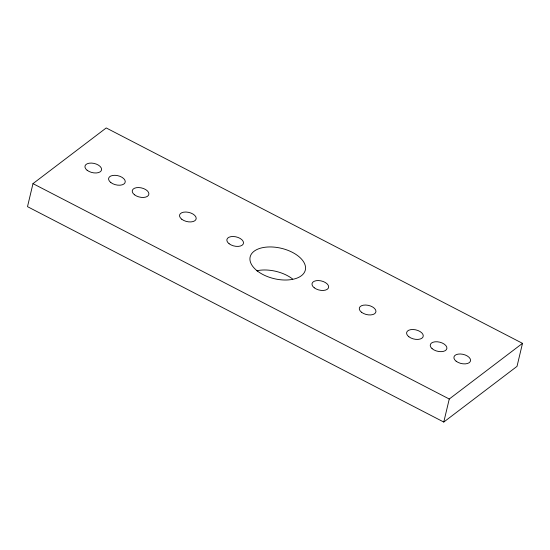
<?xml version="1.0" encoding="UTF-8"?>
<svg xmlns="http://www.w3.org/2000/svg" width="550" height="550" viewBox="0 0 550 550"><rect width="100%" height="100%" fill="white"/><g stroke="black" fill="none" stroke-linecap="round" stroke-linejoin="round"><path stroke-width="0.82" d="M32.986 183.631L27.5 206.656L443.774 422.049L517.014 366.369L522.5 343.344L106.226 127.951L32.986 183.631L449.261 399.018L522.5 343.344M443.774 422.049L449.261 399.018M256.761 270.772A28.359 15.606 13.4 0 1 292.524 278.926M456.149 361.219A8.504 4.682 13.4 0 0 470.216 361.625A8.504 4.682 13.4 0 0 460.316 353.987A8.504 4.682 13.4 0 0 456.149 361.219M432.066 348.631A8.504 4.682 13.4 0 0 446.353 349.704A8.504 4.682 13.4 0 0 437.305 341.777A8.504 4.682 13.4 0 0 432.066 348.631M110.832 182.545A8.504 4.682 13.4 0 0 124.905 182.951A8.504 4.682 13.4 0 0 114.998 175.306A8.504 4.682 13.4 0 0 110.832 182.545M87.134 170.266A8.504 4.682 13.4 0 0 101.228 170.748A8.504 4.682 13.4 0 0 91.417 163.075A8.504 4.682 13.4 0 0 87.134 170.266M408.842 336.744A8.504 4.682 13.4 0 0 422.916 337.15A8.504 4.682 13.4 0 0 413.016 329.505A8.504 4.682 13.4 0 0 408.842 336.744M361.536 312.269A8.504 4.682 13.4 0 0 375.609 312.675A8.504 4.682 13.4 0 0 365.709 305.03A8.504 4.682 13.4 0 0 361.536 312.269M314.236 287.788A8.504 4.682 13.4 0 0 328.309 288.193A8.504 4.682 13.4 0 0 318.409 280.555A8.504 4.682 13.4 0 0 314.236 287.788M229.089 243.732A8.504 4.682 13.4 0 0 243.162 244.138A8.504 4.682 13.4 0 0 233.262 236.5A8.504 4.682 13.4 0 0 229.089 243.732M181.782 219.258A8.504 4.682 13.4 0 0 195.855 219.663A8.504 4.682 13.4 0 0 185.955 212.025A8.504 4.682 13.4 0 0 181.782 219.258M134.482 194.782A8.504 4.682 13.4 0 0 148.555 195.188A8.504 4.682 13.4 0 0 138.655 187.55A8.504 4.682 13.4 0 0 134.482 194.782M257.476 271.074A28.359 15.606 13.4 0 0 304.377 272.422A28.359 15.606 13.4 0 0 271.377 246.957A28.359 15.606 13.4 0 0 257.476 271.074"/></g></svg>
